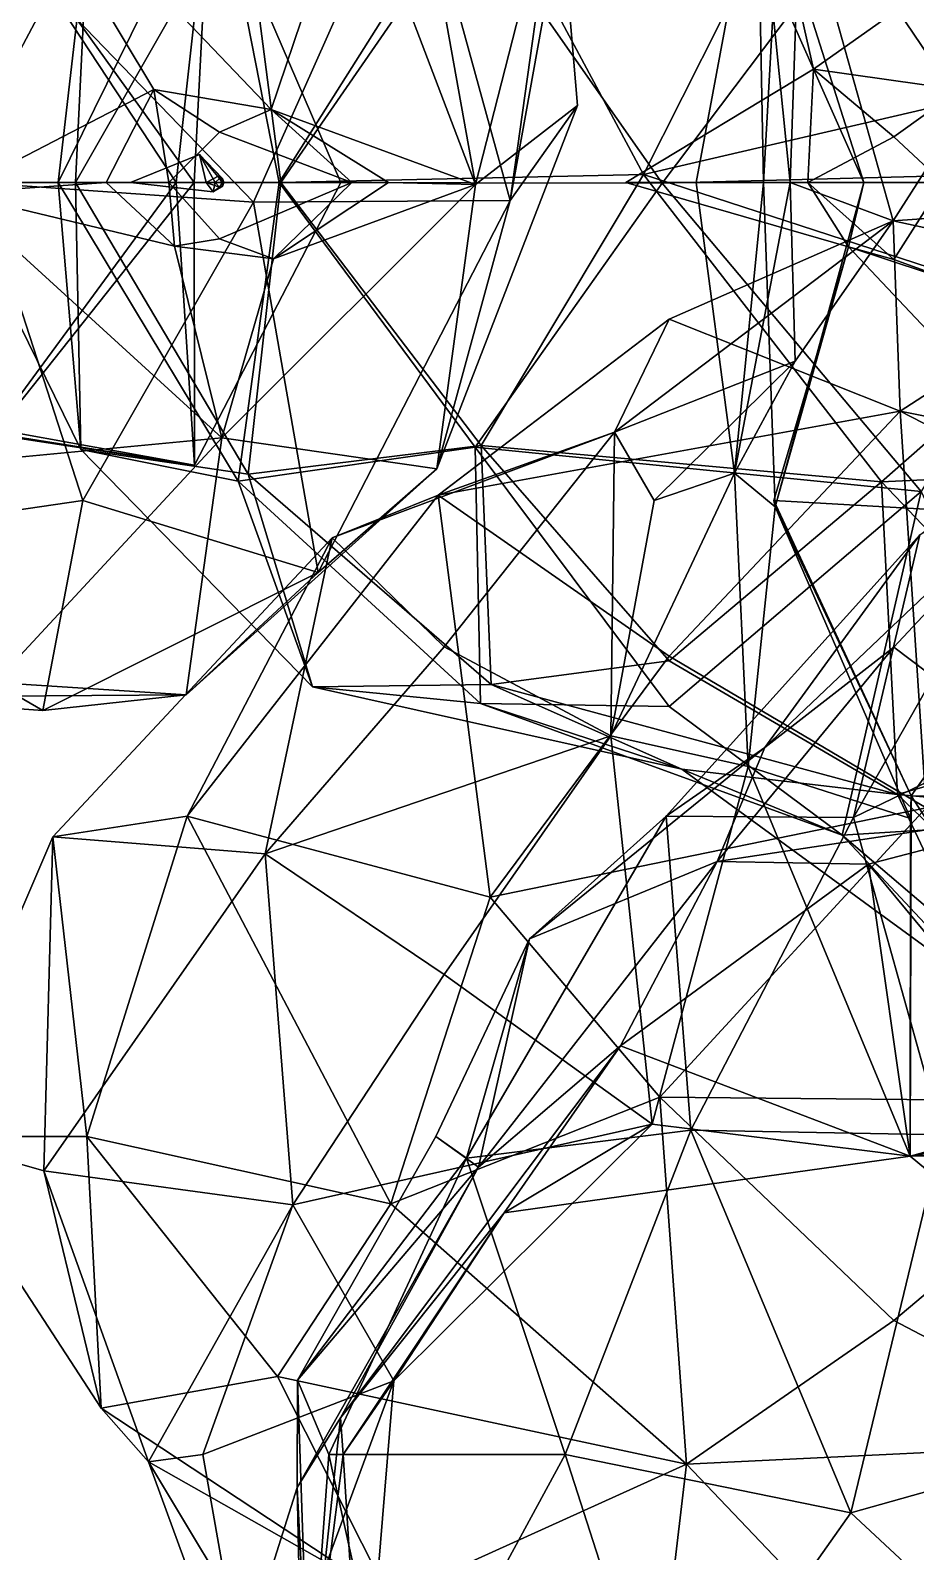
# Model space of a CAD drawing. Extents: x 290083 to 295691, y 4553739 to 4561622.
# Drawn here: x 293840.8 to 293890.4, y 4558937.1 to 4559022.4 of the extents above; entities that cross this region are included whole.
import ezdxf

# ---------------------------------------------------------------- set-up
doc = ezdxf.new("R2010")
doc.units = 0
doc.layers.add('Au_ppm_Pref_-_0_3', color=7, linetype='CONTINUOUS')

msp = doc.modelspace()

# ---------------------------------------------------------------- linework, layer by layer
at = {"layer": 'Au_ppm_Pref_-_0_3'}
for points in [[(293872.06, 4559037.073, 1853.985), (293867.679, 4559012.835, 1853.259), (293862.195, 4559032.738, 1858.727)], [(293872.06, 4559037.073, 1853.985), (293870.317, 4559031.646, 1847.081), (293867.679, 4559012.835, 1853.259)], [(293847.699, 4559019.042, 1835.251), (293838.35, 4559034.573, 1837.727), (293836.468, 4559013.239, 1840.201)], [(293854.279, 4559017.919, 1835.251), (293858.915, 4559031.646, 1837.642), (293838.35, 4559034.573, 1837.727)], [(293854.279, 4559017.919, 1835.251), (293838.35, 4559034.573, 1837.727), (293847.699, 4559019.042, 1835.251)], [(293862.195, 4559032.738, 1858.727), (293853.287, 4559012.739, 1857.178), (293837.578, 4559029.002, 1860.168)], [(293867.679, 4559012.835, 1853.259), (293853.287, 4559012.739, 1857.178), (293862.195, 4559032.738, 1858.727)], [(293876.196, 4559013.805, 1786.87), (293864.896, 4559029.941, 1786.739), (293890.02, 4559032.136, 1787.686)], [(293890.02, 4559032.136, 1787.686), (293901.151, 4559014.445, 1787.806), (293876.196, 4559013.805, 1786.87)], [(293881.879, 4559013.828, 1822.399), (293878.104, 4559013.828, 1817.433), (293881.525, 4559032.185, 1817.433)], [(293881.525, 4559032.185, 1817.433), (293878.104, 4559013.828, 1817.433), (293883.375, 4559013.828, 1812.824)], [(293881.879, 4559013.828, 1822.399), (293881.525, 4559032.185, 1817.433), (293882.726, 4559028.888, 1822.576)], [(293881.525, 4559032.185, 1817.433), (293883.375, 4559013.828, 1812.824), (293883.937, 4559030.243, 1811.381)], [(293889.146, 4559011.682, 1806.482), (293902.174, 4559032.062, 1805.791), (293883.937, 4559030.243, 1811.381)], [(293889.146, 4559011.682, 1806.482), (293914.889, 4559013.501, 1805.686), (293902.174, 4559032.062, 1805.791)], [(293914.721, 4559031.657, 1789.466), (293901.151, 4559014.445, 1787.806), (293890.02, 4559032.136, 1787.686)], [(293854.719, 4559013.828, 1786.166), (293842.344, 4559013.828, 1781.062), (293851.201, 4559031.807, 1781.903)], [(293842.344, 4559013.828, 1781.062), (293844.013, 4559028.438, 1775.858), (293851.201, 4559031.807, 1781.903)], [(293864.896, 4559029.941, 1786.739), (293854.719, 4559013.828, 1786.166), (293851.201, 4559031.807, 1781.903)], [(293854.279, 4559017.919, 1835.251), (293865.74, 4559013.723, 1840.711), (293858.915, 4559031.646, 1837.642)], [(293862.522, 4559031.646, 1841.191), (293858.915, 4559031.646, 1837.642), (293865.74, 4559013.723, 1840.711)], [(293865.74, 4559013.723, 1840.711), (293870.317, 4559031.646, 1847.081), (293862.522, 4559031.646, 1841.191)], [(293870.317, 4559031.646, 1847.081), (293865.74, 4559013.723, 1840.711), (293871.46, 4559018.154, 1847.13)], [(293866.412, 4559030.609, 1764.57), (293875.145, 4559014.284, 1763.218), (293883.895, 4559031.646, 1758.886)], [(293870.317, 4559031.646, 1847.081), (293871.46, 4559018.154, 1847.13), (293867.679, 4559012.835, 1853.259)], [(293883.895, 4559031.646, 1758.886), (293875.145, 4559014.284, 1763.218), (293892.858, 4559018.402, 1759.461)], [(293901.095, 4559031.781, 1828.366), (293884.691, 4559020.182, 1829.312), (293879.626, 4559031.646, 1827.879)], [(293882.726, 4559028.888, 1822.576), (293879.626, 4559031.646, 1827.879), (293884.691, 4559020.182, 1829.312)], [(293892.858, 4559018.402, 1759.461), (293893.42, 4559031.646, 1754.097), (293883.895, 4559031.646, 1758.886)], [(293901.095, 4559031.781, 1828.366), (293892.862, 4559019.03, 1829.312), (293884.691, 4559020.182, 1829.312)], [(293848.955, 4559013.828, 1872.034), (293850.838, 4559030.871, 1876.827), (293838.787, 4559029.266, 1871.681)], [(293850.838, 4559030.871, 1876.827), (293849.956, 4559013.828, 1882.092), (293838.787, 4559029.368, 1882.006)], [(293848.955, 4559013.828, 1872.034), (293858.187, 4559013.828, 1876.827), (293850.838, 4559030.871, 1876.827)], [(293850.838, 4559030.871, 1876.827), (293858.187, 4559013.828, 1876.827), (293849.956, 4559013.828, 1882.092)], [(293866.412, 4559030.609, 1764.57), (293852.682, 4559030.254, 1770.362), (293854.811, 4559013.828, 1765.594)], [(293854.811, 4559013.828, 1765.594), (293875.145, 4559014.284, 1763.218), (293866.412, 4559030.609, 1764.57)], [(293854.811, 4559013.828, 1765.594), (293852.682, 4559030.254, 1770.362), (293843.314, 4559013.828, 1770.806)], [(293844.013, 4559028.438, 1775.858), (293843.314, 4559013.828, 1770.806), (293852.682, 4559030.254, 1770.362)], [(293876.196, 4559013.805, 1786.87), (293854.719, 4559013.828, 1786.166), (293864.896, 4559029.941, 1786.739)], [(293889.146, 4559011.682, 1806.482), (293883.937, 4559030.243, 1811.381), (293883.375, 4559013.828, 1812.824)], [(293848.955, 4559013.828, 1872.034), (293838.787, 4559029.266, 1871.681), (293828.704, 4559013.828, 1872.073)], [(293849.956, 4559013.828, 1882.092), (293828.944, 4559013.828, 1881.467), (293838.787, 4559029.368, 1882.006)], [(293837.578, 4559029.002, 1860.168), (293853.287, 4559012.739, 1857.178), (293837.945, 4559013.819, 1853.125)], [(293882.726, 4559028.888, 1822.576), (293887.513, 4559013.828, 1828.524), (293881.879, 4559013.828, 1822.399)], [(293882.726, 4559028.888, 1822.576), (293884.691, 4559020.182, 1829.312), (293887.513, 4559013.828, 1828.524)], [(293836.242, 4559013.828, 1775.858), (293844.013, 4559028.438, 1775.858), (293842.344, 4559013.828, 1781.062)], [(293844.013, 4559028.438, 1775.858), (293836.242, 4559013.828, 1775.858), (293843.314, 4559013.828, 1770.806)], [(293887.513, 4559013.828, 1828.524), (293884.691, 4559020.182, 1829.312), (293874.163, 4559013.828, 1829.312)], [(293884.362, 4559013.828, 1831.585), (293874.163, 4559013.828, 1829.312), (293884.691, 4559020.182, 1829.312)], [(293884.362, 4559013.828, 1831.585), (293884.691, 4559020.182, 1829.312), (293889.184, 4559016.4, 1830.169)], [(293884.691, 4559020.182, 1829.312), (293892.862, 4559019.03, 1829.312), (293889.184, 4559016.4, 1830.169)], [(293845.03, 4559013.828, 1835.251), (293847.699, 4559019.042, 1835.251), (293836.468, 4559013.239, 1840.201)], [(293847.699, 4559019.042, 1835.251), (293845.03, 4559013.828, 1835.251), (293848.544, 4559013.828, 1833.911)], [(293847.699, 4559019.042, 1835.251), (293848.544, 4559013.828, 1833.911), (293851.386, 4559016.65, 1834.311)], [(293854.279, 4559017.919, 1835.251), (293847.699, 4559019.042, 1835.251), (293851.386, 4559016.65, 1834.311)], [(293899.209, 4559006.462, 1762.738), (293892.858, 4559018.402, 1759.461), (293875.145, 4559014.284, 1763.218)], [(293891.931, 4559013.828, 1830.607), (293889.184, 4559016.4, 1830.169), (293892.862, 4559019.03, 1829.312)], [(293854.279, 4559017.919, 1835.251), (293851.386, 4559016.65, 1834.311), (293858.806, 4559013.828, 1831.754)], [(293854.279, 4559017.919, 1835.251), (293860.854, 4559013.828, 1835.251), (293865.74, 4559013.723, 1840.711)], [(293860.854, 4559013.828, 1835.251), (293854.279, 4559017.919, 1835.251), (293858.806, 4559013.828, 1831.754)], [(293863.563, 4558997.794, 1846.941), (293867.679, 4559012.835, 1853.259), (293871.46, 4559018.154, 1847.13)], [(293863.563, 4558997.794, 1846.941), (293871.46, 4559018.154, 1847.13), (293865.74, 4559013.723, 1840.711)], [(293851.386, 4559016.65, 1834.311), (293848.544, 4559013.828, 1833.911), (293858.806, 4559013.828, 1831.754)], [(293884.362, 4559013.828, 1831.585), (293889.184, 4559016.4, 1830.169), (293891.931, 4559013.828, 1830.607)], [(293846.387, 4559013.828, 1906.523), (293850.268, 4559015.411, 1906.523), (293850.625, 4559013.828, 1906.882)], [(293850.268, 4559015.411, 1906.523), (293846.387, 4559013.828, 1906.523), (293851.147, 4559013.828, 1906.411)], [(293850.268, 4559015.411, 1906.523), (293851.386, 4559014.223, 1906.655), (293850.625, 4559013.828, 1906.882)], [(293850.268, 4559015.411, 1906.523), (293851.556, 4559014.068, 1906.523), (293851.386, 4559014.223, 1906.655)], [(293850.268, 4559015.411, 1906.523), (293851.147, 4559013.828, 1906.411), (293851.386, 4559014.059, 1906.447)], [(293851.556, 4559014.068, 1906.523), (293850.268, 4559015.411, 1906.523), (293851.386, 4559014.059, 1906.447)], [(293851.541, 4559013.828, 1906.596), (293850.625, 4559013.828, 1906.882), (293851.386, 4559014.223, 1906.655)], [(293851.556, 4559014.068, 1906.523), (293851.541, 4559013.828, 1906.596), (293851.386, 4559014.223, 1906.655)], [(293866.045, 4558999.099, 1765.98), (293875.145, 4559014.284, 1763.218), (293854.811, 4559013.828, 1765.594)], [(293888.503, 4558997.066, 1765.499), (293875.145, 4559014.284, 1763.218), (293866.045, 4558999.099, 1765.98)], [(293875.145, 4559014.284, 1763.218), (293888.503, 4558997.066, 1765.499), (293899.209, 4559006.462, 1762.738)], [(293876.196, 4559013.805, 1786.87), (293901.151, 4559014.445, 1787.806), (293890.729, 4558996.527, 1787.057)], [(293843.715, 4558996.01, 1856.686), (293825.688, 4558993.383, 1853.429), (293837.945, 4559013.819, 1853.125)], [(293851.508, 4558999.53, 1840.884), (293836.468, 4559013.239, 1840.201), (293827.558, 4558997.253, 1842.251)], [(293848.955, 4559013.828, 1872.034), (293828.704, 4559013.828, 1872.073), (293838.787, 4559000.011, 1872.221)], [(293838.787, 4558999.777, 1881.51), (293828.944, 4559013.828, 1881.467), (293849.956, 4559013.828, 1882.092)], [(293843.606, 4558998.881, 1775.858), (293836.242, 4559013.828, 1775.858), (293842.344, 4559013.828, 1781.062)], [(293836.242, 4559013.828, 1775.858), (293843.606, 4558998.881, 1775.858), (293843.314, 4559013.828, 1770.806)], [(293848.863, 4559010.26, 1835.251), (293845.03, 4559013.828, 1835.251), (293836.468, 4559013.239, 1840.201)], [(293851.508, 4558999.53, 1840.884), (293848.863, 4559010.26, 1835.251), (293836.468, 4559013.239, 1840.201)], [(293843.715, 4558996.01, 1856.686), (293837.945, 4559013.819, 1853.125), (293853.287, 4559012.739, 1857.178)], [(293848.955, 4559013.828, 1872.034), (293838.787, 4559000.011, 1872.221), (293849.981, 4558997.998, 1876.827)], [(293849.981, 4558997.998, 1876.827), (293838.787, 4558999.777, 1881.51), (293849.956, 4559013.828, 1882.092)], [(293852.433, 4558997.104, 1781.427), (293842.344, 4559013.828, 1781.062), (293854.719, 4559013.828, 1786.166)], [(293843.606, 4558998.881, 1775.858), (293842.344, 4559013.828, 1781.062), (293852.433, 4558997.104, 1781.427)], [(293854.811, 4559013.828, 1765.594), (293843.314, 4559013.828, 1770.806), (293852.989, 4558997.486, 1770.404)], [(293852.989, 4558997.486, 1770.404), (293843.314, 4559013.828, 1770.806), (293843.606, 4558998.881, 1775.858)], [(293845.03, 4559013.828, 1835.251), (293848.863, 4559010.26, 1835.251), (293848.544, 4559013.828, 1833.911)], [(293851.022, 4559013.313, 1906.523), (293846.387, 4559013.828, 1906.523), (293850.625, 4559013.828, 1906.882)], [(293846.387, 4559013.828, 1906.523), (293851.022, 4559013.313, 1906.523), (293851.147, 4559013.828, 1906.411)], [(293848.863, 4559010.26, 1835.251), (293851.386, 4559010.685, 1834.204), (293848.544, 4559013.828, 1833.911)], [(293858.806, 4559013.828, 1831.754), (293848.544, 4559013.828, 1833.911), (293851.386, 4559010.685, 1834.204)], [(293848.955, 4559013.828, 1872.034), (293849.981, 4558997.998, 1876.827), (293858.187, 4559013.828, 1876.827)], [(293858.187, 4559013.828, 1876.827), (293849.981, 4558997.998, 1876.827), (293849.956, 4559013.828, 1882.092)], [(293851.022, 4559013.313, 1906.523), (293850.625, 4559013.828, 1906.882), (293851.386, 4559013.582, 1906.605)], [(293851.386, 4559013.582, 1906.605), (293850.625, 4559013.828, 1906.882), (293851.541, 4559013.828, 1906.596)], [(293851.022, 4559013.313, 1906.523), (293851.386, 4559013.577, 1906.439), (293851.147, 4559013.828, 1906.411)], [(293851.541, 4559013.61, 1906.523), (293851.022, 4559013.313, 1906.523), (293851.386, 4559013.582, 1906.605)], [(293851.022, 4559013.313, 1906.523), (293851.541, 4559013.61, 1906.523), (293851.386, 4559013.577, 1906.439)], [(293851.528, 4559013.828, 1906.457), (293851.386, 4559014.059, 1906.447), (293851.147, 4559013.828, 1906.411)], [(293851.528, 4559013.828, 1906.457), (293851.147, 4559013.828, 1906.411), (293851.386, 4559013.577, 1906.439)], [(293851.528, 4559013.828, 1906.457), (293851.556, 4559014.068, 1906.523), (293851.386, 4559014.059, 1906.447)], [(293854.409, 4559009.554, 1835.251), (293858.806, 4559013.828, 1831.754), (293851.386, 4559010.685, 1834.204)], [(293851.528, 4559013.828, 1906.457), (293851.386, 4559013.577, 1906.439), (293851.541, 4559013.61, 1906.523)], [(293851.541, 4559013.61, 1906.523), (293851.386, 4559013.582, 1906.605), (293851.541, 4559013.828, 1906.596)], [(293865.74, 4559013.723, 1840.711), (293854.409, 4559009.554, 1835.251), (293851.508, 4558999.53, 1840.884)], [(293863.563, 4558997.794, 1846.941), (293865.74, 4559013.723, 1840.711), (293851.508, 4558999.53, 1840.884)], [(293851.528, 4559013.828, 1906.457), (293851.628, 4559013.828, 1906.523), (293851.556, 4559014.068, 1906.523)], [(293851.528, 4559013.828, 1906.457), (293851.541, 4559013.61, 1906.523), (293851.628, 4559013.828, 1906.523)], [(293851.556, 4559014.068, 1906.523), (293851.628, 4559013.828, 1906.523), (293851.541, 4559013.828, 1906.596)], [(293851.628, 4559013.828, 1906.523), (293851.541, 4559013.61, 1906.523), (293851.541, 4559013.828, 1906.596)], [(293865.707, 4558999.002, 1785.928), (293852.433, 4558997.104, 1781.427), (293854.719, 4559013.828, 1786.166)], [(293866.045, 4558999.099, 1765.98), (293854.811, 4559013.828, 1765.594), (293852.989, 4558997.486, 1770.404)], [(293860.854, 4559013.828, 1835.251), (293854.409, 4559009.554, 1835.251), (293865.74, 4559013.723, 1840.711)], [(293854.409, 4559009.554, 1835.251), (293860.854, 4559013.828, 1835.251), (293858.806, 4559013.828, 1831.754)], [(293876.196, 4559013.805, 1786.87), (293865.707, 4558999.002, 1785.928), (293854.719, 4559013.828, 1786.166)], [(293890.729, 4558996.527, 1787.057), (293865.707, 4558999.002, 1785.928), (293876.196, 4559013.805, 1786.87)], [(293887.513, 4559013.828, 1828.524), (293874.163, 4559013.828, 1829.312), (293886.646, 4559010.238, 1829.312)], [(293884.362, 4559013.828, 1831.585), (293886.646, 4559010.238, 1829.312), (293874.163, 4559013.828, 1829.312)], [(293881.879, 4559013.828, 1822.399), (293880.247, 4558997.552, 1816.729), (293878.104, 4559013.828, 1817.433)], [(293878.104, 4559013.828, 1817.433), (293880.247, 4558997.552, 1816.729), (293883.375, 4559013.828, 1812.824)], [(293881.879, 4559013.828, 1822.399), (293882.535, 4558995.667, 1822.643), (293880.247, 4558997.552, 1816.729)], [(293883.656, 4559003.828, 1811.494), (293883.375, 4559013.828, 1812.824), (293880.247, 4558997.552, 1816.729)], [(293881.879, 4559013.828, 1822.399), (293887.513, 4559013.828, 1828.524), (293882.535, 4558995.667, 1822.643)], [(293882.535, 4558995.667, 1822.643), (293887.513, 4559013.828, 1828.524), (293886.646, 4559010.238, 1829.312)], [(293889.146, 4559011.682, 1806.482), (293883.375, 4559013.828, 1812.824), (293883.656, 4559003.828, 1811.494)], [(293884.362, 4559013.828, 1831.585), (293889.184, 4559009.527, 1830.746), (293886.646, 4559010.238, 1829.312)], [(293884.362, 4559013.828, 1831.585), (293891.931, 4559013.828, 1830.607), (293889.184, 4559009.527, 1830.746)], [(293889.146, 4559011.682, 1806.482), (293901.783, 4559008.935, 1801.246), (293914.889, 4559013.501, 1805.686)], [(293889.184, 4559009.527, 1830.746), (293891.931, 4559013.828, 1830.607), (293893.268, 4559008.053, 1829.312)], [(293843.715, 4558996.01, 1856.686), (293853.287, 4559012.739, 1857.178), (293856.92, 4558991.986, 1854.45)], [(293853.287, 4559012.739, 1857.178), (293867.679, 4559012.835, 1853.259), (293856.92, 4558991.986, 1854.45)], [(293863.563, 4558997.794, 1846.941), (293856.92, 4558991.986, 1854.45), (293867.679, 4559012.835, 1853.259)], [(293889.146, 4559011.682, 1806.482), (293883.656, 4559003.828, 1811.494), (293873.526, 4558999.843, 1806.839)], [(293889.146, 4559011.682, 1806.482), (293873.526, 4558999.843, 1806.839), (293876.585, 4559006.17, 1802.168)], [(293889.146, 4559011.682, 1806.482), (293876.585, 4559006.17, 1802.168), (293889.537, 4559001.016, 1798.909)], [(293889.146, 4559011.682, 1806.482), (293889.537, 4559001.016, 1798.909), (293901.783, 4559008.935, 1801.246)], [(293848.863, 4559010.26, 1835.251), (293854.409, 4559009.554, 1835.251), (293851.386, 4559010.685, 1834.204)], [(293854.409, 4559009.554, 1835.251), (293848.863, 4559010.26, 1835.251), (293851.508, 4558999.53, 1840.884)], [(293882.535, 4558995.667, 1822.643), (293886.646, 4559010.238, 1829.312), (293882.46, 4558996.01, 1826.543)], [(293901.073, 4558994.955, 1828.066), (293882.46, 4558996.01, 1826.543), (293886.646, 4559010.238, 1829.312)], [(293889.184, 4559009.527, 1830.746), (293893.268, 4559008.053, 1829.312), (293886.646, 4559010.238, 1829.312)], [(293901.073, 4558994.955, 1828.066), (293886.646, 4559010.238, 1829.312), (293893.268, 4559008.053, 1829.312)], [(293889.537, 4559001.016, 1798.909), (293914.386, 4558996.052, 1799.615), (293901.783, 4559008.935, 1801.246)], [(293899.209, 4559006.462, 1762.738), (293888.503, 4558997.066, 1765.499), (293913.784, 4558998.248, 1764.758)], [(293876.585, 4559006.17, 1802.168), (293873.526, 4558999.843, 1806.839), (293863.643, 4558996.312, 1799.54)], [(293876.585, 4559006.17, 1802.168), (293863.643, 4558996.312, 1799.54), (293889.537, 4559001.016, 1798.909)], [(293883.656, 4559003.828, 1811.494), (293875.742, 4558996.01, 1811.494), (293873.526, 4558999.843, 1806.839)], [(293880.247, 4558997.552, 1816.729), (293875.742, 4558996.01, 1811.494), (293883.656, 4559003.828, 1811.494)], [(293849.981, 4558997.998, 1876.827), (293829.766, 4559001.071, 1876.827), (293838.787, 4558999.777, 1881.51)], [(293829.766, 4559001.071, 1876.827), (293849.981, 4558997.998, 1876.827), (293838.787, 4559000.011, 1872.221)], [(293889.537, 4559001.016, 1798.909), (293863.643, 4558996.312, 1799.54), (293876.585, 4558987.289, 1796.583)], [(293891.008, 4558978.794, 1794.97), (293889.537, 4559001.016, 1798.909), (293876.585, 4558987.289, 1796.583)], [(293886.922, 4558978.241, 1854.143), (293899.627, 4559000.608, 1853.404), (293896.727, 4558982.971, 1859.841)], [(293899.627, 4559000.608, 1853.404), (293886.922, 4558978.241, 1854.143), (293890.652, 4558994.088, 1847.153)], [(293891.008, 4558978.794, 1794.97), (293906.295, 4558992.415, 1793.799), (293889.537, 4559001.016, 1798.909)], [(293889.537, 4559001.016, 1798.909), (293906.295, 4558992.415, 1793.799), (293914.386, 4558996.052, 1799.615)], [(293873.526, 4558999.843, 1806.839), (293863.986, 4558987.805, 1808.759), (293857.701, 4558993.92, 1805.555)], [(293873.526, 4558999.843, 1806.839), (293857.701, 4558993.92, 1805.555), (293863.643, 4558996.312, 1799.54)], [(293873.329, 4558982.828, 1813.244), (293863.986, 4558987.805, 1808.759), (293873.526, 4558999.843, 1806.839)], [(293873.329, 4558982.828, 1813.244), (293873.526, 4558999.843, 1806.839), (293875.742, 4558996.01, 1811.494)], [(293851.508, 4558999.53, 1840.884), (293827.558, 4558997.253, 1842.251), (293838.787, 4558985.807, 1843.729)], [(293851.508, 4558999.53, 1840.884), (293838.787, 4558985.807, 1843.729), (293849.52, 4558985.115, 1848.557)], [(293852.989, 4558997.486, 1770.404), (293843.606, 4558998.881, 1775.858), (293856.598, 4558985.563, 1775.858)], [(293856.598, 4558985.563, 1775.858), (293843.606, 4558998.881, 1775.858), (293852.433, 4558997.104, 1781.427)], [(293863.563, 4558997.794, 1846.941), (293851.508, 4558999.53, 1840.884), (293849.52, 4558985.115, 1848.557)], [(293866.021, 4558984.646, 1780.605), (293852.433, 4558997.104, 1781.427), (293865.707, 4558999.002, 1785.928)], [(293866.045, 4558999.099, 1765.98), (293852.989, 4558997.486, 1770.404), (293866.607, 4558985.71, 1771.189)], [(293890.729, 4558996.527, 1787.057), (293876.585, 4558984.477, 1785.642), (293865.707, 4558999.002, 1785.928)], [(293876.585, 4558984.477, 1785.642), (293866.021, 4558984.646, 1780.605), (293865.707, 4558999.002, 1785.928)], [(293888.503, 4558997.066, 1765.499), (293866.045, 4558999.099, 1765.98), (293876.585, 4558987.029, 1766.925)], [(293866.045, 4558999.099, 1765.98), (293866.607, 4558985.71, 1771.189), (293876.585, 4558987.029, 1766.925)], [(293881.954, 4558982.168, 1841.191), (293899.596, 4558998.92, 1840.297), (293890.652, 4558994.088, 1847.153)], [(293881.954, 4558982.168, 1841.191), (293889.184, 4558987.794, 1837.99), (293899.596, 4558998.92, 1840.297)], [(293900.794, 4558979.033, 1836.429), (293899.596, 4558998.92, 1840.297), (293889.184, 4558987.794, 1837.99)], [(293888.503, 4558997.066, 1765.499), (293901.783, 4558983.12, 1765.622), (293913.784, 4558998.248, 1764.758)], [(293863.563, 4558997.794, 1846.941), (293849.52, 4558985.115, 1848.557), (293856.92, 4558991.986, 1854.45)], [(293866.021, 4558984.646, 1780.605), (293856.598, 4558985.563, 1775.858), (293852.433, 4558997.104, 1781.427)], [(293866.607, 4558985.71, 1771.189), (293852.989, 4558997.486, 1770.404), (293856.598, 4558985.563, 1775.858)], [(293873.329, 4558982.828, 1813.244), (293880.247, 4558997.552, 1816.729), (293881.017, 4558981.103, 1818.394)], [(293880.247, 4558997.552, 1816.729), (293873.329, 4558982.828, 1813.244), (293875.742, 4558996.01, 1811.494)], [(293888.503, 4558997.066, 1765.499), (293876.585, 4558987.029, 1766.925), (293889.389, 4558979.534, 1770.224)], [(293882.535, 4558995.667, 1822.643), (293881.017, 4558981.103, 1818.394), (293880.247, 4558997.552, 1816.729)], [(293888.503, 4558997.066, 1765.499), (293889.389, 4558979.534, 1770.224), (293901.783, 4558983.12, 1765.622)], [(293857.701, 4558993.92, 1805.555), (293849.565, 4558978.328, 1799.203), (293863.643, 4558996.312, 1799.54)], [(293863.643, 4558996.312, 1799.54), (293849.565, 4558978.328, 1799.203), (293866.56, 4558973.778, 1796.361)], [(293876.585, 4558987.289, 1796.583), (293863.643, 4558996.312, 1799.54), (293866.56, 4558973.778, 1796.361)], [(293890.729, 4558996.527, 1787.057), (293886.294, 4558977.255, 1782.064), (293876.585, 4558984.477, 1785.642)], [(293899.187, 4558978.059, 1788.064), (293886.294, 4558977.255, 1782.064), (293890.729, 4558996.527, 1787.057)], [(293843.715, 4558996.01, 1856.686), (293841.474, 4558984.245, 1852.318), (293825.688, 4558993.383, 1853.429)], [(293843.715, 4558996.01, 1856.686), (293856.92, 4558991.986, 1854.45), (293841.474, 4558984.245, 1852.318)], [(293890.121, 4558978.192, 1823.373), (293881.017, 4558981.103, 1818.394), (293882.535, 4558995.667, 1822.643)], [(293890.164, 4558979.47, 1828.424), (293882.535, 4558995.667, 1822.643), (293882.46, 4558996.01, 1826.543)], [(293890.164, 4558979.47, 1828.424), (293882.46, 4558996.01, 1826.543), (293901.073, 4558994.955, 1828.066)], [(293890.164, 4558979.47, 1828.424), (293890.121, 4558978.192, 1823.373), (293882.535, 4558995.667, 1822.643)], [(293890.164, 4558979.47, 1828.424), (293901.073, 4558994.955, 1828.066), (293914.4, 4558979.071, 1827.141)], [(293857.701, 4558993.92, 1805.555), (293853.941, 4558976.209, 1810.942), (293842.034, 4558977.156, 1804.696)], [(293849.565, 4558978.328, 1799.203), (293857.701, 4558993.92, 1805.555), (293842.034, 4558977.156, 1804.696)], [(293863.986, 4558987.805, 1808.759), (293853.941, 4558976.209, 1810.942), (293857.701, 4558993.92, 1805.555)], [(293890.652, 4558994.088, 1847.153), (293886.922, 4558978.241, 1854.143), (293876.42, 4558978.331, 1847.171)], [(293881.954, 4558982.168, 1841.191), (293890.652, 4558994.088, 1847.153), (293876.42, 4558978.331, 1847.171)], [(293841.474, 4558984.245, 1852.318), (293830.996, 4558984.992, 1847.13), (293825.688, 4558993.383, 1853.429)], [(293856.92, 4558991.986, 1854.45), (293849.52, 4558985.115, 1848.557), (293841.474, 4558984.245, 1852.318)], [(293863.986, 4558987.805, 1808.759), (293873.329, 4558982.828, 1813.244), (293853.941, 4558976.209, 1810.942)], [(293900.794, 4558979.033, 1836.429), (293889.184, 4558987.794, 1837.99), (293879.276, 4558975.781, 1836.533)], [(293881.954, 4558982.168, 1841.191), (293879.276, 4558975.781, 1836.533), (293889.184, 4558987.794, 1837.99)], [(293891.008, 4558978.794, 1794.97), (293876.585, 4558987.289, 1796.583), (293866.56, 4558973.778, 1796.361)], [(293866.607, 4558985.71, 1771.189), (293889.389, 4558979.534, 1770.224), (293876.585, 4558987.029, 1766.925)], [(293849.52, 4558985.115, 1848.557), (293838.787, 4558985.807, 1843.729), (293830.996, 4558984.992, 1847.13)], [(293841.474, 4558984.245, 1852.318), (293849.52, 4558985.115, 1848.557), (293830.996, 4558984.992, 1847.13)], [(293877.298, 4558980.951, 1775.799), (293866.607, 4558985.71, 1771.189), (293856.598, 4558985.563, 1775.858)], [(293877.298, 4558980.951, 1775.799), (293856.598, 4558985.563, 1775.858), (293866.021, 4558984.646, 1780.605)], [(293877.298, 4558980.951, 1775.799), (293889.389, 4558979.534, 1770.224), (293866.607, 4558985.71, 1771.189)], [(293877.298, 4558980.951, 1775.799), (293866.021, 4558984.646, 1780.605), (293886.294, 4558977.255, 1782.064)], [(293876.585, 4558984.477, 1785.642), (293886.294, 4558977.255, 1782.064), (293866.021, 4558984.646, 1780.605)], [(293853.941, 4558976.209, 1810.942), (293873.329, 4558982.828, 1813.244), (293863.986, 4558969.453, 1814.52)], [(293873.329, 4558982.828, 1813.244), (293875.635, 4558961.07, 1818.303), (293863.986, 4558969.453, 1814.52)], [(293873.329, 4558982.828, 1813.244), (293881.017, 4558981.103, 1818.394), (293875.635, 4558961.07, 1818.303)], [(293891.9, 4558960.466, 1858.342), (293886.922, 4558978.241, 1854.143), (293896.727, 4558982.971, 1859.841)], [(293901.783, 4558983.12, 1765.622), (293889.389, 4558979.534, 1770.224), (293913.844, 4558977.32, 1769.797)], [(293876.42, 4558978.331, 1847.171), (293868.76, 4558971.44, 1841.191), (293881.954, 4558982.168, 1841.191)], [(293879.276, 4558975.781, 1836.533), (293881.954, 4558982.168, 1841.191), (293868.76, 4558971.44, 1841.191)], [(293881.017, 4558981.103, 1818.394), (293890.103, 4558959.261, 1823.075), (293875.635, 4558961.07, 1818.303)], [(293877.298, 4558980.951, 1775.799), (293886.294, 4558977.255, 1782.064), (293894.737, 4558968.227, 1775.858)], [(293877.298, 4558980.951, 1775.799), (293894.737, 4558968.227, 1775.858), (293889.389, 4558979.534, 1770.224)], [(293881.017, 4558981.103, 1818.394), (293890.121, 4558978.192, 1823.373), (293890.103, 4558959.261, 1823.075)], [(293889.389, 4558979.534, 1770.224), (293894.737, 4558968.227, 1775.858), (293901.783, 4558967.682, 1772.355)], [(293889.389, 4558979.534, 1770.224), (293901.783, 4558967.682, 1772.355), (293913.844, 4558977.32, 1769.797)], [(293890.164, 4558979.47, 1828.424), (293901.783, 4558961.495, 1828.938), (293890.103, 4558959.261, 1823.075)], [(293890.164, 4558979.47, 1828.424), (293890.103, 4558959.261, 1823.075), (293890.121, 4558978.192, 1823.373)], [(293890.164, 4558979.47, 1828.424), (293914.4, 4558979.071, 1827.141), (293901.783, 4558961.495, 1828.938)], [(293843.943, 4558960.374, 1800.406), (293849.565, 4558978.328, 1799.203), (293842.034, 4558977.156, 1804.696)], [(293843.943, 4558960.374, 1800.406), (293860.984, 4558956.604, 1796.943), (293849.565, 4558978.328, 1799.203)], [(293866.56, 4558973.778, 1796.361), (293849.565, 4558978.328, 1799.203), (293860.984, 4558956.604, 1796.943)], [(293877.802, 4558960.719, 1852.996), (293865.223, 4558959.156, 1846.639), (293876.42, 4558978.331, 1847.171)], [(293868.76, 4558971.44, 1841.191), (293876.42, 4558978.331, 1847.171), (293865.223, 4558959.156, 1846.639)], [(293891.008, 4558978.794, 1794.97), (293866.56, 4558973.778, 1796.361), (293876.073, 4558962.578, 1795.975)], [(293891.008, 4558978.794, 1794.97), (293876.073, 4558962.578, 1795.975), (293903.759, 4558962.318, 1793.623)], [(293886.922, 4558978.241, 1854.143), (293877.802, 4558960.719, 1852.996), (293876.42, 4558978.331, 1847.171)], [(293900.794, 4558979.033, 1836.429), (293879.276, 4558975.781, 1836.533), (293887.762, 4558975.635, 1829.494)], [(293900.794, 4558979.033, 1836.429), (293887.762, 4558975.635, 1829.494), (293901.197, 4558959.413, 1829.065)], [(293877.802, 4558960.719, 1852.996), (293886.922, 4558978.241, 1854.143), (293891.9, 4558960.466, 1858.342)], [(293886.294, 4558977.255, 1782.064), (293899.187, 4558978.059, 1788.064), (293903.48, 4558962.606, 1782.066)], [(293841.525, 4558958.45, 1811.238), (293834.832, 4558960.374, 1805.555), (293842.034, 4558977.156, 1804.696)], [(293842.034, 4558977.156, 1804.696), (293834.832, 4558960.374, 1805.555), (293843.943, 4558960.374, 1800.406)], [(293853.941, 4558976.209, 1810.942), (293841.525, 4558958.45, 1811.238), (293842.034, 4558977.156, 1804.696)], [(293894.737, 4558968.227, 1775.858), (293886.294, 4558977.255, 1782.064), (293903.48, 4558962.606, 1782.066)], [(293853.941, 4558976.209, 1810.942), (293855.493, 4558956.547, 1816.773), (293841.525, 4558958.45, 1811.238)], [(293863.986, 4558969.453, 1814.52), (293855.493, 4558956.547, 1816.773), (293853.941, 4558976.209, 1810.942)], [(293868.76, 4558971.44, 1841.191), (293865.896, 4558958.649, 1834.81), (293879.276, 4558975.781, 1836.533)], [(293873.867, 4558965.446, 1829.492), (293879.276, 4558975.781, 1836.533), (293865.896, 4558958.649, 1834.81)], [(293879.276, 4558975.781, 1836.533), (293873.867, 4558965.446, 1829.492), (293887.762, 4558975.635, 1829.494)], [(293887.762, 4558975.635, 1829.494), (293873.867, 4558965.446, 1829.492), (293890.103, 4558959.261, 1823.075)], [(293887.762, 4558975.635, 1829.494), (293890.103, 4558959.261, 1823.075), (293901.197, 4558959.413, 1829.065)], [(293866.56, 4558973.778, 1796.361), (293860.984, 4558956.604, 1796.943), (293876.073, 4558962.578, 1795.975)], [(293863.508, 4558960.374, 1841.191), (293868.76, 4558971.44, 1841.191), (293865.223, 4558959.156, 1846.639)], [(293863.508, 4558960.374, 1841.191), (293865.896, 4558958.649, 1834.81), (293868.76, 4558971.44, 1841.191)], [(293863.986, 4558969.453, 1814.52), (293875.635, 4558961.07, 1818.303), (293855.493, 4558956.547, 1816.773)], [(293914.399, 4558965.942, 1823.081), (293890.103, 4558959.261, 1823.075), (293901.783, 4558961.495, 1828.938)], [(293914.399, 4558965.942, 1823.081), (293905.678, 4558960.374, 1819.269), (293890.103, 4558959.261, 1823.075)], [(293865.896, 4558958.649, 1834.81), (293858.159, 4558944.603, 1830.089), (293873.867, 4558965.446, 1829.492)], [(293867.347, 4558956.092, 1825.032), (293873.867, 4558965.446, 1829.492), (293858.159, 4558944.603, 1830.089)], [(293873.867, 4558965.446, 1829.492), (293867.347, 4558956.092, 1825.032), (293890.103, 4558959.261, 1823.075)], [(293860.984, 4558956.604, 1796.943), (293877.57, 4558942.004, 1799.265), (293876.073, 4558962.578, 1795.975)], [(293876.073, 4558962.578, 1795.975), (293877.57, 4558942.004, 1799.265), (293889.184, 4558950.051, 1796.174)], [(293876.073, 4558962.578, 1795.975), (293889.184, 4558950.051, 1796.174), (293903.759, 4558962.318, 1793.623)], [(293902.247, 4558943.208, 1800.085), (293903.759, 4558962.318, 1793.623), (293889.184, 4558950.051, 1796.174)], [(293861.164, 4558946.669, 1820.135), (293855.493, 4558956.547, 1816.773), (293875.635, 4558961.07, 1818.303)], [(293861.164, 4558946.669, 1820.135), (293875.635, 4558961.07, 1818.303), (293867.347, 4558956.092, 1825.032)], [(293877.802, 4558960.719, 1852.996), (293870.768, 4558942.556, 1852.597), (293865.223, 4558959.156, 1846.639)], [(293890.103, 4558959.261, 1823.075), (293867.347, 4558956.092, 1825.032), (293875.635, 4558961.07, 1818.303)], [(293886.782, 4558939.273, 1855.296), (293870.768, 4558942.556, 1852.597), (293877.802, 4558960.719, 1852.996)], [(293886.782, 4558939.273, 1855.296), (293877.802, 4558960.719, 1852.996), (293891.9, 4558960.466, 1858.342)], [(293903.794, 4558944.071, 1858.059), (293886.782, 4558939.273, 1855.296), (293891.9, 4558960.466, 1858.342)], [(293844.743, 4558945.144, 1805.555), (293834.832, 4558960.374, 1805.555), (293841.525, 4558958.45, 1811.238)], [(293844.743, 4558945.144, 1805.555), (293843.943, 4558960.374, 1800.406), (293834.832, 4558960.374, 1805.555)], [(293844.743, 4558945.144, 1805.555), (293854.638, 4558946.911, 1801.125), (293843.943, 4558960.374, 1800.406)], [(293854.638, 4558946.911, 1801.125), (293860.984, 4558956.604, 1796.943), (293843.943, 4558960.374, 1800.406)], [(293855.763, 4558946.711, 1841.191), (293863.508, 4558960.374, 1841.191), (293865.223, 4558959.156, 1846.639)], [(293863.508, 4558960.374, 1841.191), (293855.763, 4558946.711, 1841.191), (293865.896, 4558958.649, 1834.81)], [(293905.678, 4558960.374, 1819.269), (293907.717, 4558944.74, 1823.373), (293890.103, 4558959.261, 1823.075)], [(293855.763, 4558946.711, 1841.191), (293865.223, 4558959.156, 1846.639), (293857.504, 4558942.556, 1845.835)], [(293865.223, 4558959.156, 1846.639), (293870.768, 4558942.556, 1852.597), (293857.504, 4558942.556, 1845.835)], [(293907.717, 4558944.74, 1823.373), (293901.197, 4558959.413, 1829.065), (293890.103, 4558959.261, 1823.075)], [(293855.493, 4558956.547, 1816.773), (293847.404, 4558942.142, 1811.664), (293841.525, 4558958.45, 1811.238)], [(293841.525, 4558958.45, 1811.238), (293847.404, 4558942.142, 1811.664), (293844.743, 4558945.144, 1805.555)], [(293855.763, 4558946.711, 1841.191), (293855.731, 4558940.693, 1836.009), (293865.896, 4558958.649, 1834.81)], [(293865.896, 4558958.649, 1834.81), (293855.731, 4558940.693, 1836.009), (293858.159, 4558944.603, 1830.089)], [(293855.493, 4558956.547, 1816.773), (293850.441, 4558942.556, 1817.433), (293847.404, 4558942.142, 1811.664)], [(293861.164, 4558946.669, 1820.135), (293850.441, 4558942.556, 1817.433), (293855.493, 4558956.547, 1816.773)], [(293854.638, 4558946.911, 1801.125), (293877.57, 4558942.004, 1799.265), (293860.984, 4558956.604, 1796.943)], [(293858.321, 4558942.556, 1824.538), (293867.347, 4558956.092, 1825.032), (293858.159, 4558944.603, 1830.089)], [(293858.321, 4558942.556, 1824.538), (293861.164, 4558946.669, 1820.135), (293867.347, 4558956.092, 1825.032)], [(293902.247, 4558943.208, 1800.085), (293889.184, 4558950.051, 1796.174), (293877.57, 4558942.004, 1799.265)], [(293860.938, 4558934.479, 1804.299), (293854.638, 4558946.911, 1801.125), (293844.743, 4558945.144, 1805.555)], [(293860.938, 4558934.479, 1804.299), (293877.57, 4558942.004, 1799.265), (293854.638, 4558946.911, 1801.125)], [(293853.415, 4558925.674, 1817.113), (293850.441, 4558942.556, 1817.433), (293861.164, 4558946.669, 1820.135)], [(293861.164, 4558946.669, 1820.135), (293859.398, 4558925.347, 1823.831), (293853.415, 4558925.674, 1817.113)], [(293855.763, 4558946.711, 1841.191), (293856.403, 4558927.463, 1840.43), (293855.731, 4558940.693, 1836.009)], [(293857.504, 4558942.556, 1845.835), (293856.403, 4558927.463, 1840.43), (293855.763, 4558946.711, 1841.191)], [(293859.398, 4558925.347, 1823.831), (293861.164, 4558946.669, 1820.135), (293858.321, 4558942.556, 1824.538)], [(293844.743, 4558945.144, 1805.555), (293847.404, 4558942.142, 1811.664), (293860.938, 4558934.479, 1804.299)], [(293856.075, 4558924.922, 1829.648), (293858.159, 4558944.603, 1830.089), (293855.731, 4558940.693, 1836.009)], [(293856.075, 4558924.922, 1829.648), (293858.321, 4558942.556, 1824.538), (293858.159, 4558944.603, 1830.089)], [(293900.692, 4558926.312, 1852.492), (293886.782, 4558939.273, 1855.296), (293903.794, 4558944.071, 1858.059)], [(293853.415, 4558925.674, 1817.113), (293847.404, 4558942.142, 1811.664), (293850.441, 4558942.556, 1817.433)], [(293856.075, 4558924.922, 1829.648), (293859.398, 4558925.347, 1823.831), (293858.321, 4558942.556, 1824.538)], [(293857.504, 4558942.556, 1845.835), (293861.345, 4558925.19, 1847.804), (293856.403, 4558927.463, 1840.43)], [(293870.768, 4558942.556, 1852.597), (293861.345, 4558925.19, 1847.804), (293857.504, 4558942.556, 1845.835)], [(293876.499, 4558924.736, 1853.217), (293861.345, 4558925.19, 1847.804), (293870.768, 4558942.556, 1852.597)], [(293886.782, 4558939.273, 1855.296), (293876.499, 4558924.736, 1853.217), (293870.768, 4558942.556, 1852.597)], [(293902.247, 4558943.208, 1800.085), (293877.57, 4558942.004, 1799.265), (293891.823, 4558927.044, 1801.628)], [(293853.415, 4558925.674, 1817.113), (293859.7, 4558921.656, 1810.631), (293847.404, 4558942.142, 1811.664)], [(293859.7, 4558921.656, 1810.631), (293860.938, 4558934.479, 1804.299), (293847.404, 4558942.142, 1811.664)], [(293875.328, 4558923.034, 1804.753), (293877.57, 4558942.004, 1799.265), (293860.938, 4558934.479, 1804.299)], [(293877.57, 4558942.004, 1799.265), (293875.328, 4558923.034, 1804.753), (293891.823, 4558927.044, 1801.628)], [(293856.403, 4558927.463, 1840.43), (293850.696, 4558924.738, 1835.251), (293855.731, 4558940.693, 1836.009)], [(293856.075, 4558924.922, 1829.648), (293855.731, 4558940.693, 1836.009), (293850.696, 4558924.738, 1835.251)], [(293900.692, 4558926.312, 1852.492), (293876.499, 4558924.736, 1853.217), (293886.782, 4558939.273, 1855.296)]]:
    msp.add_3dface(points, dxfattribs=at)

doc.saveas('drawing.dxf')
